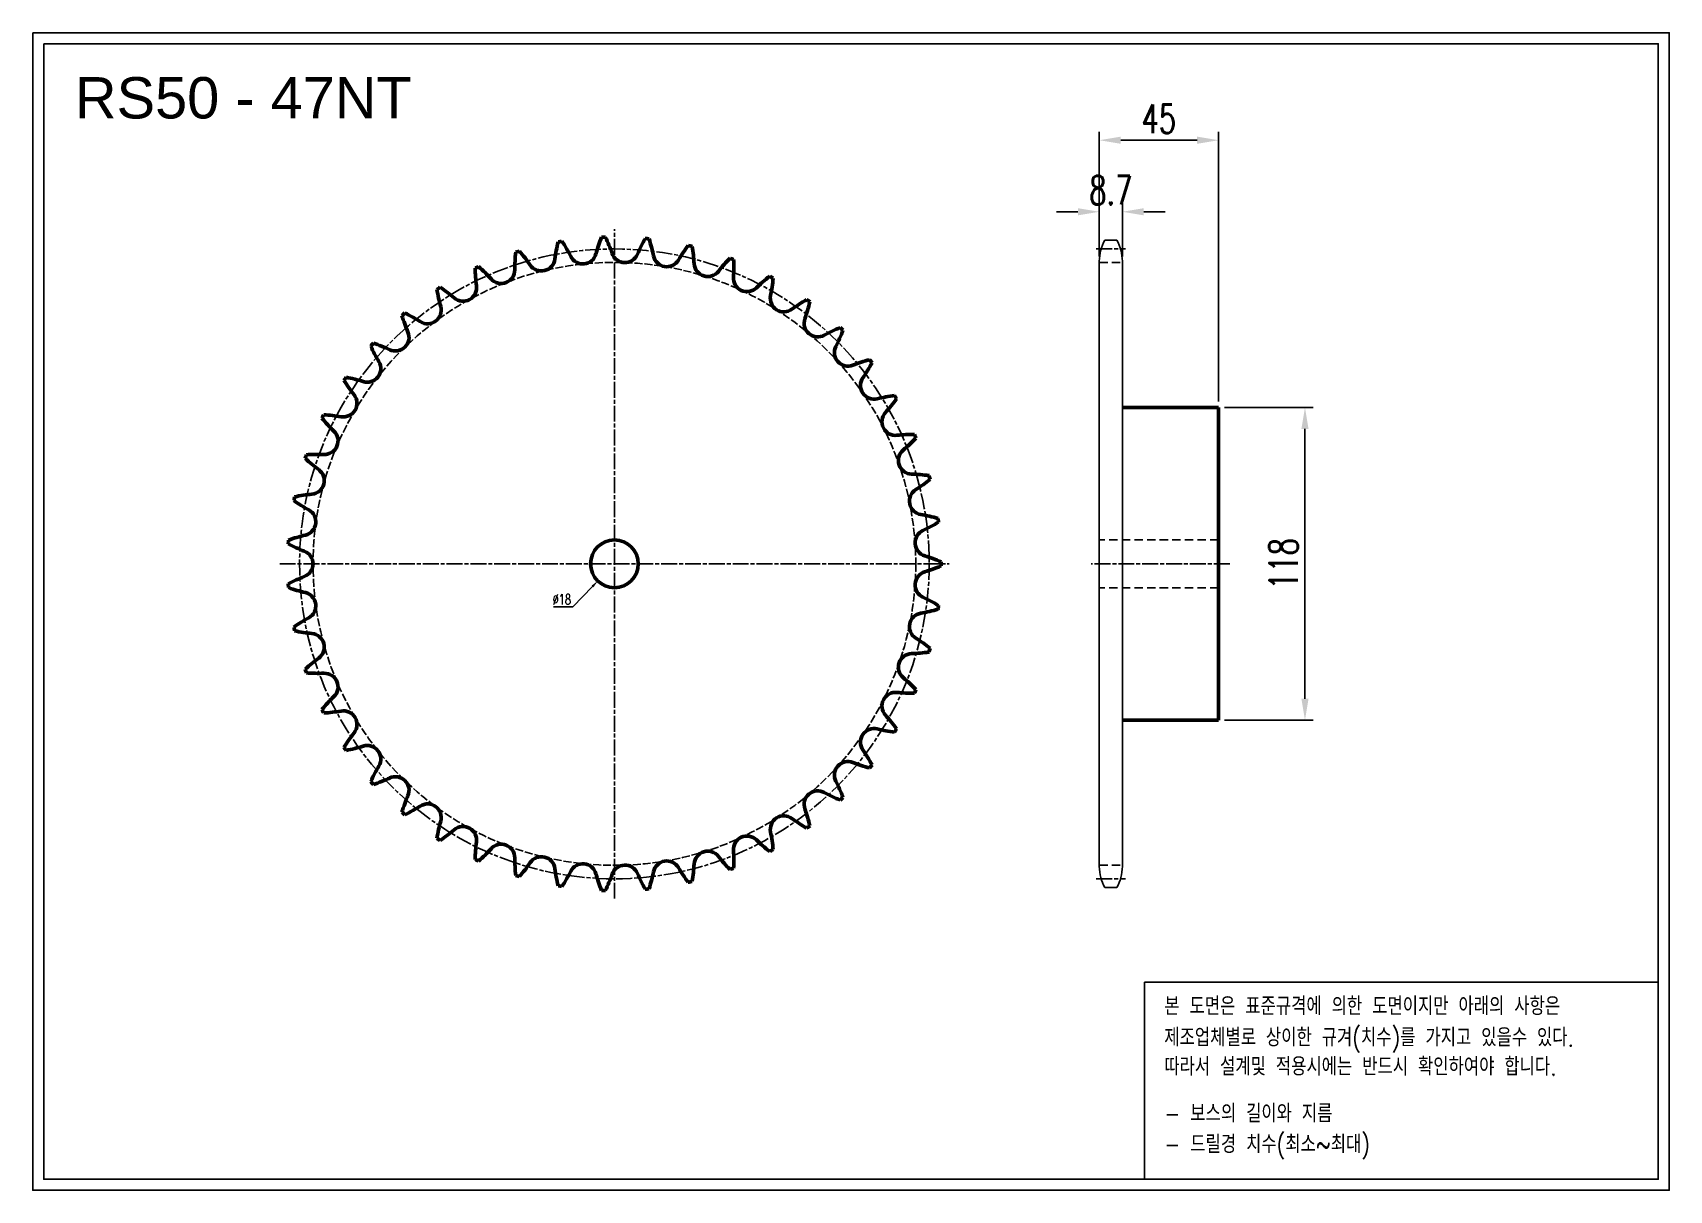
# Model space of a CAD drawing. Header units: millimetres. Extents: x 5985 to 6603, y 1643 to 2080.
import ezdxf

# ---------------------------------------------------------------- set-up
doc = ezdxf.new("R2010")
doc.units = ezdxf.units.MM
for name, pattern in [('AM_ISO02W050', [7.5, 6, -1.5]), ('AM_ISO02W050x2', [3.75, 3, -0.75]), ('AM_ISO08W050', [18, 12, -1.5, 3, -1.5]), ('AM_ISO08W050x2', [9, 6, -0.75, 1.5, -0.75]), ('HIDDEN', [9.525, 6.35, -3.175])]:
    doc.linetypes.add(name, pattern=pattern)
for name, color, linetype, lineweight in [('22', 30, 'AM_ISO08W050', 25), ('AM_0N', 7, 'Continuous', 50), ('AM_3N', 6, 'AM_ISO02W050', 25), ('VIS', 7, 'Continuous', 50)]:
    doc.layers.add(name, color=color, linetype=linetype, lineweight=lineweight)
doc.layers.add('HL', color=2, linetype='HIDDEN')
doc.layers.add('S-DIM', color=7, linetype='Continuous')
doc.styles.add('HAN', font='ROMANS.shx', dxfattribs={"width": 0.7, "bigfont": 'whgtxt.shx'})
doc.styles.add('HSG', font='SIMPLEX.shx', dxfattribs={"width": 0.7, "bigfont": 'HSG.shx'})
doc.styles.get("Standard").update_dxf_attribs({"font": 'arial.ttf'})
doc.dimstyles.new('APP23', dxfattribs={"dimscale": 4.5, "dimtxt": 2.4, "dimasz": 1.8, "dimexe": 0.7, "dimexo": 0.5, "dimgap": 0.6, "dimtad": 1, "dimtoh": 1, "dimdec": 1, "dimrnd": 0.01, "dimzin": 9, "dimdsep": 46, "dimtxsty": 'HSG', "dimcen": 0, "dimclrd": 1, "dimclre": 1, "dimclrt": 256, "dimazin": 2, "dimtp": 1, "dimtm": 1, "dimtfac": 0.5, "dimtdec": 1, "dimtix": 1, "dimtofl": 0, "dimtmove": 0, "dimatfit": 3, "dimfxl": 0, "dimtvp": 1, "dimtolj": 2, "dimlwd": -1, "dimlwe": -1, "dimarcsym": 0})
doc.dimstyles.new('APP4', dxfattribs={"dimscale": 1.6, "dimtxt": 2.4, "dimasz": 1.8, "dimexe": 0.7, "dimexo": 0.5, "dimgap": 0.6, "dimtad": 1, "dimtoh": 1, "dimdec": 1, "dimrnd": 0.01, "dimzin": 9, "dimdsep": 46, "dimtxsty": 'HSG', "dimcen": 0, "dimclrd": 1, "dimclre": 1, "dimclrt": 256, "dimazin": 2, "dimtp": 1, "dimtm": 1, "dimtfac": 0.5, "dimtdec": 1, "dimtofl": 0, "dimtmove": 0, "dimatfit": 3, "dimfxl": 0, "dimtvp": 1, "dimtolj": 2, "dimlwd": -1, "dimlwe": -1, "dimarcsym": 0})

# ---------------------------------------------------------------- blocks, each defined once
blk = doc.blocks.new('*D1')
at = {"layer": 'Defpoints', "color": 0, "transparency": 16777216}
for p in [(6210.68, 1886.23), (6198.16, 1873.29)]:
    blk.add_point(p, dxfattribs=at)
at = {"layer": 'S-DIM', "color": 1, "transparency": 16777216}
for p, q in [((6188.67, 1863.48), (6196.16, 1871.22)), ((6181.43, 1863.48), (6188.67, 1863.48))]:
    blk.add_line(p, q, dxfattribs=at)
blk.add_solid([(6195.81, 1871.56), (6196.5, 1870.89), (6198.16, 1873.29)], dxfattribs=at)
at = {"layer": 'S-DIM', "transparency": 16777216, "insert": (6184.57, 1866.36), "char_height": 3.84, "attachment_point": 5, "style": 'HSG'}
blk.add_mtext('\\A2;∅18', dxfattribs=at)
blk = doc.blocks.new('*D2')
at = {"layer": 'Defpoints', "color": 0, "transparency": 16777216}
for p in [(6396.16, 2012.62), (6387.46, 1993.51), (6396.16, 1993.51)]:
    blk.add_point(p, dxfattribs=at)
at = {"layer": 'S-DIM', "color": 1, "transparency": 16777216}
for p, q in [((6387.46, 1995.76), (6387.46, 2015.77)), ((6396.16, 1995.76), (6396.16, 2015.77)), ((6379.36, 2012.62), (6371.26, 2012.62)), ((6404.26, 2012.62), (6412.36, 2012.62))]:
    blk.add_line(p, q, dxfattribs=at)
for points in [[(6379.36, 2013.97), (6379.36, 2011.27), (6387.46, 2012.62)], [(6404.26, 2013.97), (6404.26, 2011.27), (6396.16, 2012.62)]]:
    blk.add_solid(points, dxfattribs=at)
at = {"layer": 'S-DIM', "transparency": 16777216, "insert": (6391.81, 2020.72), "char_height": 10.8, "attachment_point": 5, "style": 'HSG'}
blk.add_mtext('\\A2;8.7', dxfattribs=at)
blk = doc.blocks.new('*D3')
at = {"layer": 'Defpoints', "color": 0, "transparency": 16777216}
for p in [(6432.46, 2039.62), (6387.46, 1993.51), (6432.46, 1938.76)]:
    blk.add_point(p, dxfattribs=at)
at = {"layer": 'S-DIM', "color": 1, "transparency": 16777216}
for p, q in [((6387.46, 1995.76), (6387.46, 2042.77)), ((6395.56, 2039.62), (6424.36, 2039.62)), ((6432.46, 1941.01), (6432.46, 2042.77))]:
    blk.add_line(p, q, dxfattribs=at)
for points in [[(6395.56, 2040.97), (6395.56, 2038.27), (6387.46, 2039.62)], [(6424.36, 2040.97), (6424.36, 2038.27), (6432.46, 2039.62)]]:
    blk.add_solid(points, dxfattribs=at)
at = {"layer": 'S-DIM', "transparency": 16777216, "insert": (6409.96, 2047.72), "char_height": 10.8, "attachment_point": 5, "style": 'HSG'}
blk.add_mtext('\\A2;45', dxfattribs=at)
blk = doc.blocks.new('*D4')
at = {"layer": 'Defpoints', "color": 0, "transparency": 16777216}
for p in [(6432.46, 1938.76), (6432.46, 1820.76), (6465.09, 1820.76)]:
    blk.add_point(p, dxfattribs=at)
at = {"layer": 'S-DIM', "color": 1, "transparency": 16777216}
for p, q in [((6434.71, 1938.76), (6468.24, 1938.76)), ((6465.09, 1930.66), (6465.09, 1828.86)), ((6434.71, 1820.76), (6468.24, 1820.76))]:
    blk.add_line(p, q, dxfattribs=at)
for points in [[(6463.74, 1930.66), (6466.44, 1930.66), (6465.09, 1938.76)], [(6463.74, 1828.86), (6466.44, 1828.86), (6465.09, 1820.76)]]:
    blk.add_solid(points, dxfattribs=at)
at = {"layer": 'S-DIM', "transparency": 16777216, "insert": (6456.99, 1879.75), "char_height": 10.8, "attachment_point": 5, "rotation": 90, "style": 'HSG'}
blk.add_mtext('\\A2;118', dxfattribs=at)

msp = doc.modelspace()

# ---------------------------------------------------------------- linework, layer by layer
for p, q in [((6394.04, 2001.91), (6389.59, 2001.91)), ((6387.46, 1879.76), (6387.46, 1993.97)), ((6396.16, 1879.76), (6396.16, 1993.97)), ((6387.46, 1879.76), (6387.46, 1765.55)), ((6396.16, 1879.76), (6396.16, 1765.55)), ((6394.04, 1757.61), (6389.59, 1757.61))]:
    msp.add_line(p, q)
for points in [[(5984.85, 2080.18), (6602.61, 2080.18), (6602.61, 1643.38), (5984.85, 1643.38)], [(5989.01, 2076.02), (6598.45, 2076.02), (6598.45, 1647.54), (5989.01, 1647.54)]]:
    msp.add_lwpolyline(points, close=True)
at = {"color": 6}
msp.add_lwpolyline([(6404.48, 1721.85), (6598.45, 1721.85), (6598.45, 1647.54), (6404.48, 1647.54)], close=True, dxfattribs=at)
for centre, start, end in [((6403.34, 1993.97), 150, 180), ((6380.29, 1993.97), 0, 30), ((6403.34, 1765.55), 180, 210), ((6380.29, 1765.55), 330, 0)]:
    msp.add_arc(centre, 15.87, start, end)
at = {"layer": '22', "linetype": 'AM_ISO08W050x2'}
for p, q in [((6204.42, 1753.43), (6204.42, 2006.1)), ((6386.28, 1998.6), (6397.34, 1998.6)), ((6078.09, 1879.76), (6330.76, 1879.76)), ((6436.68, 1879.76), (6384.43, 1879.76)), ((6386.28, 1760.92), (6397.34, 1760.92))]:
    msp.add_line(p, q, dxfattribs=at)
msp.add_circle((6204.42, 1879.76), 118.84, dxfattribs=at)
at = {"layer": 'AM_0N'}
for centre, radius, start, end in [((6255.12, 1981.03), 59.74, 158.42239, 164.78723), ((6204.42, 1879.76), 123.34, 91.5733, 92.25648), ((6147.07, 1977.42), 59.74, 19.04255, 25.4074), ((6268.17, 1973.37), 59.74, 150.76282, 157.12766), ((6204.42, 1879.76), 123.34, 83.91373, 84.59691), ((6160.6, 1984.19), 59.74, 11.38298, 17.74782), ((6226.56, 1990.83), 59.74, 173.74154, 180.10638), ((6204.42, 1879.76), 123.34, 106.89245, 107.57563), ((6123.31, 1958.8), 59.74, 34.3617, 40.72654), ((6241.17, 1986.88), 59.74, 166.08197, 172.44681), ((6204.42, 1879.76), 123.34, 99.23288, 99.91606), ((6134.57, 1968.9), 59.74, 26.70213, 33.06697), ((6192.52, 1998.05), 5.13, 206.70213, 344.78723), ((6208.39, 1998.58), 5.13, 199.04255, 337.12766), ((6224.2, 1996.99), 5.13, 191.38298, 329.46809), ((6280.07, 1964.04), 59.74, 143.10324, 149.46809), ((6204.42, 1879.76), 123.34, 76.25415, 76.93734), ((6174.91, 1989.1), 59.74, 3.7234, 10.08825), ((6204.42, 1879.76), 123.34, 114.55203, 115.23521), ((6211.56, 1992.79), 59.74, 181.40112, 187.76596), ((6113.5, 1947.28), 59.74, 42.02128, 48.38612), ((6161.69, 1990.71), 5.13, 222.02128, 0.10638), ((6176.86, 1995.41), 5.13, 214.3617, 352.44681), ((6239.65, 1993.31), 5.13, 183.7234, 321.80851), ((6290.63, 1953.2), 59.74, 135.44367, 141.80851), ((6204.42, 1879.76), 123.34, 68.59458, 69.27776), ((6189.75, 1992.06), 59.74, 356.06383, 2.42867), ((6204.42, 1879.76), 123.34, 122.2116, 122.89478), ((6196.43, 1992.73), 59.74, 189.06069, 195.42553), ((6105.31, 1934.56), 59.74, 49.68085, 56.04569), ((6147.29, 1984.02), 5.13, 229.68085, 7.76596), ((6254.47, 1987.6), 5.13, 176.06383, 314.14894), ((6299.65, 1941.06), 59.74, 127.78409, 134.14894), ((6204.42, 1879.76), 123.34, 60.935, 61.61819), ((6204.85, 1993.01), 59.74, 348.40426, 354.7691), ((6133.9, 1975.47), 5.13, 237.34043, 15.42553), ((6268.39, 1979.97), 5.13, 168.40426, 306.48936), ((6306.97, 1927.82), 59.74, 120.12452, 126.48936), ((6219.94, 1991.94), 59.74, 340.74468, 347.10952), ((6204.42, 1879.76), 123.34, 53.27543, 53.95861), ((6204.42, 1879.76), 123.34, 129.87117, 130.55436), ((6181.45, 1990.66), 59.74, 196.72026, 203.08511), ((6098.89, 1920.86), 59.74, 57.34043, 63.70527), ((6281.18, 1970.55), 5.13, 160.74468, 298.82979), ((6121.77, 1965.22), 5.13, 245, 23.08511), ((6312.46, 1913.72), 59.74, 112.46495, 118.82979), ((6234.75, 1988.87), 59.74, 333.08511, 339.44995), ((6204.42, 1879.76), 123.34, 45.61586, 46.29904), ((6204.42, 1879.76), 123.34, 137.53075, 138.21393), ((6166.87, 1986.6), 59.74, 204.37984, 210.74468), ((6094.36, 1906.43), 59.74, 65, 71.36484), ((6292.6, 1959.51), 5.13, 153.08511, 291.17021), ((6111.12, 1953.44), 5.13, 252.65957, 30.74468), ((6316.02, 1899.02), 59.74, 104.80537, 111.17021), ((6249.02, 1983.86), 59.74, 325.42553, 331.79037), ((6204.42, 1879.76), 123.34, 37.95628, 38.63946), ((6204.42, 1879.76), 123.34, 145.19032, 145.87351), ((6152.97, 1980.65), 59.74, 212.03941, 218.40426), ((6091.78, 1891.52), 59.74, 72.65957, 79.02442), ((6302.44, 1947.05), 5.13, 145.42553, 283.51064), ((6102.13, 1940.35), 5.13, 260.31915, 38.40426), ((6317.59, 1883.97), 59.74, 97.1458, 103.51064), ((6262.5, 1976.98), 59.74, 317.76596, 324.1308), ((6204.42, 1879.76), 123.34, 30.29671, 30.97989), ((6204.42, 1879.76), 123.34, 152.8499, 153.53308), ((6139.98, 1972.89), 59.74, 219.69899, 226.06383), ((6091.22, 1876.4), 59.74, 80.31915, 86.68399), ((6310.53, 1933.38), 5.13, 137.76596, 275.85106), ((6094.97, 1926.17), 5.13, 267.97872, 46.06383), ((6317.15, 1868.85), 59.74, 89.48622, 95.85106), ((6204.42, 1879.76), 123.34, 22.63713, 23.32031), ((6316.73, 1918.76), 5.13, 130.10638, 268.19149), ((6274.94, 1968.38), 59.74, 310.10638, 316.47122), ((6204.42, 1879.76), 123.34, 160.50947, 161.19266), ((6128.14, 1963.47), 59.74, 227.35856, 233.7234), ((6092.68, 1861.34), 59.74, 87.97872, 94.34357), ((6089.76, 1911.17), 5.13, 275.6383, 53.7234), ((6314.69, 1853.92), 59.74, 81.82665, 88.19149), ((6286.12, 1958.19), 59.74, 302.44681, 308.81165), ((6204.42, 1879.76), 123.34, 14.97756, 15.66074), ((6204.42, 1879.76), 123.34, 168.16905, 168.85223), ((6117.66, 1952.55), 59.74, 235.01814, 241.38298), ((6096.13, 1846.61), 59.74, 95.6383, 102.00314), ((6320.93, 1903.44), 5.13, 122.44681, 260.53191), ((6086.59, 1895.61), 5.13, 283.29787, 61.38298), ((6310.26, 1839.45), 59.74, 74.16707, 80.53191), ((6204.42, 1879.76), 123.34, 7.31798, 8.00117), ((6101.52, 1832.47), 59.74, 103.29787, 109.66271), ((6323.05, 1887.7), 5.13, 114.78723, 252.87234), ((6295.85, 1946.6), 59.74, 294.78723, 301.15208), ((6204.42, 1879.76), 123.34, 175.82862, 176.5118), ((6108.74, 1940.34), 59.74, 242.67771, 249.04255), ((6085.53, 1879.76), 5.13, 290.95745, 69.04255), ((6303.94, 1825.71), 59.74, 66.5075, 72.87234), ((6303.94, 1933.81), 59.74, 287.12766, 293.4925), ((6204.42, 1879.76), 123.34, 359.65841, 0.34159), ((6108.74, 1819.18), 59.74, 110.95745, 117.32229), ((6204.42, 1879.76), 123.34, 183.4882, 184.17138), ((6323.05, 1871.82), 5.13, 107.12766, 245.21277), ((6101.52, 1927.05), 59.74, 250.33729, 256.70213), ((6086.59, 1863.91), 5.13, 298.61702, 76.70213), ((6295.85, 1812.92), 59.74, 58.84792, 65.21277), ((6320.93, 1856.08), 5.13, 99.46809, 237.55319), ((6310.26, 1920.07), 59.74, 279.46809, 285.83293), ((6204.42, 1879.76), 123.34, 351.99883, 352.68202), ((6117.66, 1806.97), 59.74, 118.61702, 124.98186), ((6204.42, 1879.76), 123.34, 191.14777, 191.83095), ((6096.13, 1912.91), 59.74, 257.99686, 264.3617), ((6089.76, 1848.35), 5.13, 306.2766, 84.3617), ((6286.12, 1801.34), 59.74, 51.18835, 57.55319), ((6204.42, 1879.76), 123.34, 344.33926, 345.02244), ((6128.14, 1796.05), 59.74, 126.2766, 132.64144), ((6316.73, 1840.76), 5.13, 91.80851, 229.89362), ((6314.69, 1905.6), 59.74, 271.80851, 278.17335), ((6204.42, 1879.76), 123.34, 198.80734, 199.49053), ((6092.68, 1898.18), 59.74, 265.65643, 272.02128), ((6094.97, 1833.35), 5.13, 313.93617, 92.02128), ((6274.94, 1791.14), 59.74, 43.52878, 49.89362), ((6139.98, 1786.63), 59.74, 133.93617, 140.30101), ((6310.53, 1826.14), 5.13, 84.14894, 222.23404), ((6317.15, 1890.67), 59.74, 264.14894, 270.51378), ((6204.42, 1879.76), 123.34, 336.67969, 337.36287), ((6204.42, 1879.76), 123.34, 206.46692, 207.1501), ((6091.22, 1883.12), 59.74, 273.31601, 279.68085), ((6102.13, 1819.17), 5.13, 321.59574, 99.68085), ((6262.5, 1782.54), 59.74, 35.8692, 42.23404), ((6302.44, 1812.48), 5.13, 76.48936, 214.57447), ((6317.59, 1875.55), 59.74, 256.48936, 262.8542), ((6204.42, 1879.76), 123.34, 329.02011, 329.70329), ((6152.97, 1778.87), 59.74, 141.59574, 147.96059), ((6204.42, 1879.76), 123.34, 214.12649, 214.80968), ((6091.78, 1868), 59.74, 280.97558, 287.34043), ((6111.12, 1806.08), 5.13, 329.25532, 107.34043), ((6292.6, 1800.01), 5.13, 68.82979, 206.91489), ((6316.02, 1860.51), 59.74, 248.82979, 255.19463), ((6249.02, 1775.66), 59.74, 28.20963, 34.57447), ((6204.42, 1879.76), 123.34, 321.36054, 322.04372), ((6166.87, 1772.92), 59.74, 149.25532, 155.62016), ((6094.36, 1853.09), 59.74, 288.63516, 295), ((6121.77, 1794.3), 5.13, 336.91489, 115), ((6234.75, 1770.65), 59.74, 20.55005, 26.91489), ((6204.42, 1879.76), 123.34, 221.78607, 222.46925), ((6181.45, 1768.86), 59.74, 156.91489, 163.27974), ((6281.18, 1788.97), 5.13, 61.17021, 199.25532), ((6312.46, 1845.8), 59.74, 241.17021, 247.53505), ((6204.42, 1879.76), 123.34, 313.70096, 314.38414), ((6204.42, 1879.76), 123.34, 229.44564, 230.12883), ((6098.89, 1838.66), 59.74, 296.29473, 302.65957), ((6133.9, 1784.05), 5.13, 344.57447, 122.65957), ((6219.94, 1767.58), 59.74, 12.89048, 19.25532), ((6196.43, 1766.79), 59.74, 164.57447, 170.93931), ((6105.31, 1824.96), 59.74, 303.95431, 310.31915), ((6147.29, 1775.5), 5.13, 352.23404, 130.31915), ((6268.39, 1779.55), 5.13, 53.51064, 191.59574), ((6306.97, 1831.7), 59.74, 233.51064, 239.87548), ((6204.42, 1879.76), 123.34, 306.04139, 306.72457), ((6204.42, 1879.76), 123.34, 237.10522, 237.7884), ((6211.56, 1766.74), 59.74, 172.23404, 178.59888), ((6161.69, 1768.82), 5.13, 359.89362, 137.97872), ((6254.47, 1771.92), 5.13, 45.85106, 183.93617), ((6299.65, 1818.46), 59.74, 225.85106, 232.21591), ((6204.85, 1766.51), 59.74, 5.2309, 11.59574), ((6204.42, 1879.76), 123.34, 244.76479, 245.44797), ((6113.5, 1812.24), 59.74, 311.61388, 317.97872), ((6226.56, 1768.7), 59.74, 179.89362, 186.25846), ((6123.31, 1800.72), 59.74, 319.27346, 325.6383), ((6176.86, 1764.11), 5.13, 7.55319, 145.6383), ((6224.2, 1762.53), 5.13, 30.53191, 168.61702), ((6239.65, 1766.21), 5.13, 38.19149, 176.2766), ((6290.63, 1806.32), 59.74, 218.19149, 224.55633), ((6189.75, 1767.46), 59.74, 357.57133, 3.93617), ((6204.42, 1879.76), 123.34, 298.38181, 299.065), ((6204.42, 1879.76), 123.34, 252.42437, 253.10755), ((6241.17, 1772.64), 59.74, 187.55319, 193.91803), ((6134.57, 1790.62), 59.74, 326.93303, 333.29787), ((6192.52, 1761.47), 5.13, 15.21277, 153.29787), ((6255.12, 1778.49), 59.74, 195.21277, 201.57761), ((6147.07, 1782.1), 59.74, 334.5926, 340.95745), ((6208.39, 1760.94), 5.13, 22.87234, 160.95745), ((6268.17, 1786.15), 59.74, 202.87234, 209.23718), ((6160.6, 1775.33), 59.74, 342.25218, 348.61702), ((6280.07, 1795.48), 59.74, 210.53191, 216.89676), ((6174.91, 1770.42), 59.74, 349.91175, 356.2766), ((6204.42, 1879.76), 123.34, 290.72224, 291.40542), ((6204.42, 1879.76), 123.34, 260.08394, 260.76712), ((6204.42, 1879.76), 123.34, 267.74352, 268.4267), ((6204.42, 1879.76), 123.34, 275.40309, 276.08627), ((6204.42, 1879.76), 123.34, 283.06266, 283.74585)]:
    msp.add_arc(centre, radius, start, end, dxfattribs=at)
at = {"layer": 'AM_3N', "linetype": 'AM_ISO02W050x2'}
msp.add_circle((6204.42, 1879.76), 113.76, dxfattribs=at)
at = {"layer": 'HL', "ltscale": 0.5}
for p, q in [((6387.46, 1993.51), (6396.16, 1993.51)), ((6432.46, 1888.76), (6387.46, 1888.76)), ((6432.46, 1870.76), (6387.46, 1870.76)), ((6387.46, 1766.01), (6396.16, 1766.01))]:
    msp.add_line(p, q, dxfattribs=at)
at = {"layer": 'VIS'}
for p, q in [((6432.46, 1938.76), (6396.16, 1938.76)), ((6432.46, 1938.76), (6432.46, 1820.76)), ((6432.46, 1820.76), (6396.16, 1820.76))]:
    msp.add_line(p, q, dxfattribs=at)
msp.add_circle((6204.42, 1879.76), 9, dxfattribs=at)

# ---------------------------------------------------------------- texts
msp.add_text('RS50 - 47NT', height=15.6).set_placement((6000.76, 2047.83))
at = {"color": 6, "style": 'HAN', "width": 0.8}
for s, p in [('본 도면은 표준규격에 의한 도면이지만 아래의 사항은', (6411.98, 1709.46)), ('제조업체별로 상이한 규겨(치수)를 가지고 있을수 있다.', (6411.98, 1697.64)), ('따라서 설계및 적용시에는 반드시 확인하여야 합니다.', (6411.98, 1686.67)), ('- 보스의 길이와 지름', (6411.98, 1668.98)), ('- 드릴경 치수(최소~최대)', (6411.98, 1657.37))]:
    msp.add_text(s, height=6.82, dxfattribs=at).set_placement(p)

# ---------------------------------------------------------------- dimensions: what is measured, and where the dimension line sits
at = {"layer": 'S-DIM'}
dim = msp.add_linear_dim(base=(6432.46, 2039.62), p1=(6387.46, 1993.51), p2=(6432.46, 1938.76), dimstyle='APP23', dxfattribs=at)
dim.commit()
dim.dimension.update_dxf_attribs({"geometry": '*D3', "text_midpoint": (6409.96, 2047.72)})
dim = msp.add_linear_dim(base=(6396.16, 2012.62), p1=(6387.46, 1993.51), p2=(6396.16, 1993.51), dimstyle='APP23', dxfattribs=at)
dim.commit()
dim.dimension.update_dxf_attribs({"geometry": '*D2', "text_midpoint": (6391.81, 2012.62), "dimtype": 128})
dim = msp.add_linear_dim(base=(6465.09, 1820.76), p1=(6432.46, 1938.76), p2=(6432.46, 1820.76), angle=90, dimstyle='APP23', dxfattribs=at)
dim.commit()
dim.dimension.update_dxf_attribs({"geometry": '*D4', "text_midpoint": (6465.09, 1879.75), "dimtype": 128})
at = {"layer": 'S-DIM', "color": 3}
dim = msp.add_diameter_dim_2p(p1=(6210.68, 1886.23), p2=(6198.16, 1873.29), dimstyle='APP4', dxfattribs=at)
dim.commit()
dim.dimension.update_dxf_attribs({"geometry": '*D1', "text_midpoint": (6184.57, 1863.48), "dimtype": 131})

doc.saveas('drawing.dxf')
